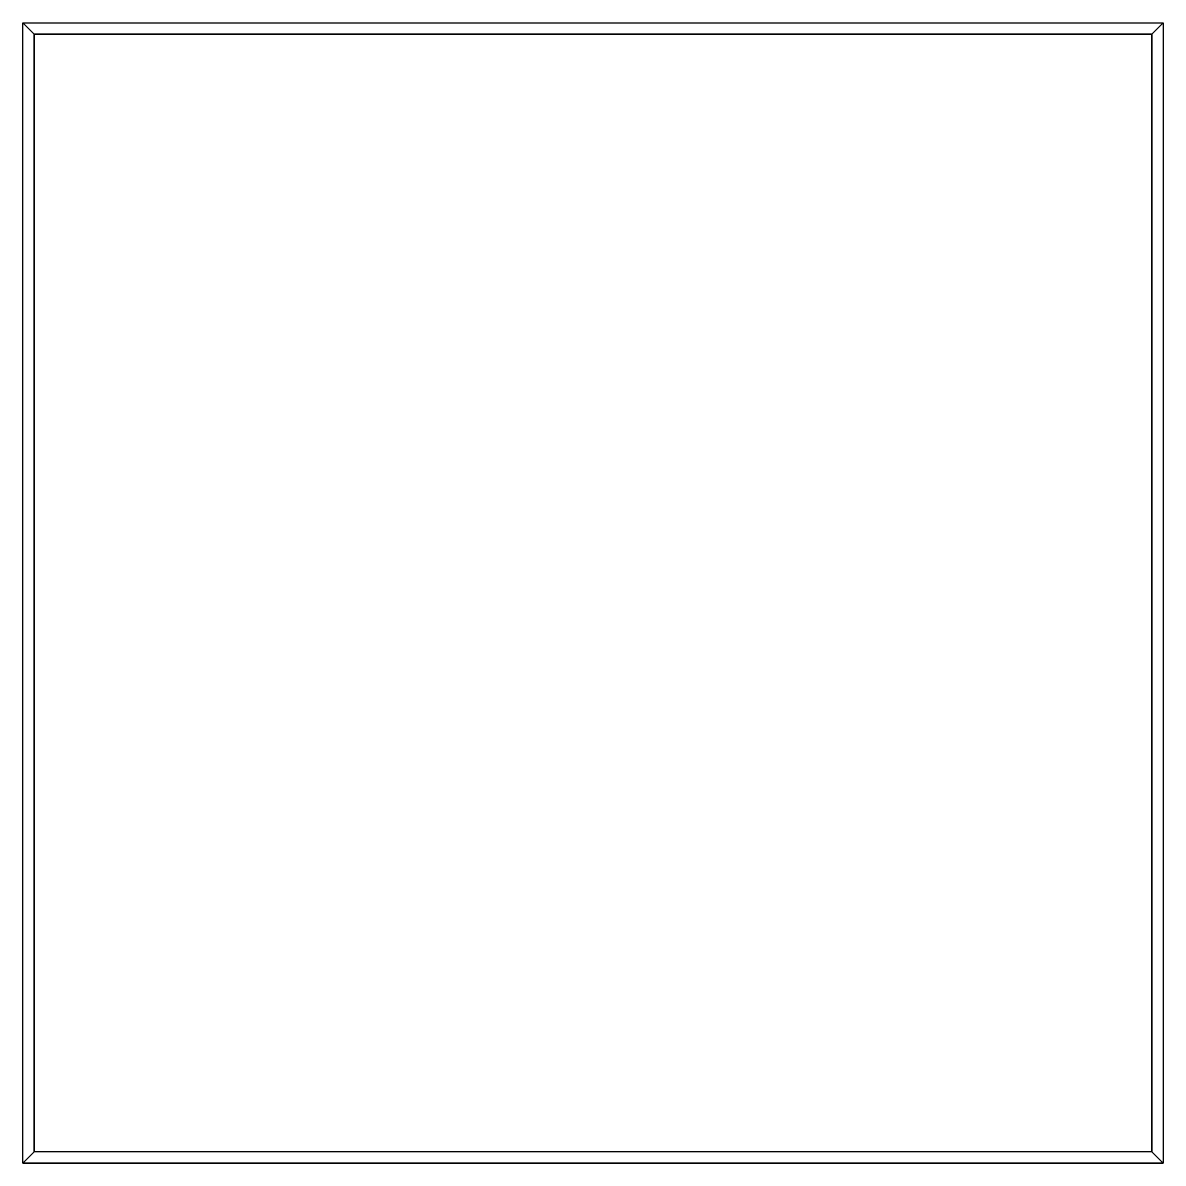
# Model space of a CAD drawing. Header units: millimetres. Extents: x 0 to 1000, y -1000 to 0.
import ezdxf

# ---------------------------------------------------------------- set-up
doc = ezdxf.new("R2010")
doc.units = ezdxf.units.MM

msp = doc.modelspace()

# ---------------------------------------------------------------- linework, layer by layer
for p, q in [((0, 0), (1000, 0)), ((0, -1000), (0, 0)), ((0, 0), (10, -10)), ((1000, 0), (990, -10)), ((1000, 0), (1000, -1000)), ((10, -10), (990, -10)), ((10, -990), (10, -10)), ((990, -10), (990, -990)), ((0, -1000), (10, -990)), ((990, -990), (10, -990)), ((1000, -1000), (990, -990)), ((1000, -1000), (0, -1000))]:
    msp.add_line(p, q)
for points in [[(10, -990), (0, -1000), (0, 0), (10, -10)], [(10, -10), (0, 0), (1000, 0), (990, -10)], [(990, -10), (1000, 0), (1000, -1000), (990, -990)], [(1000, -1000), (990, -990), (990, -10), (1000, 0)], [(10, -990), (0, -1000), (1000, -1000), (990, -990)]]:
    msp.add_3dface(points)

doc.saveas('drawing.dxf')
